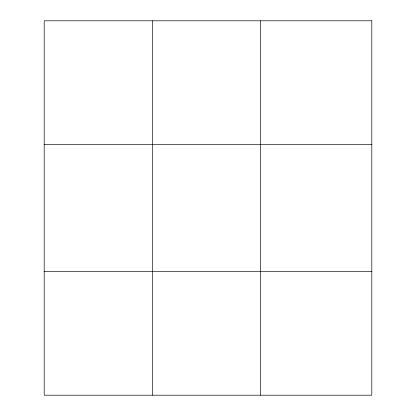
<?xml version="1.0" encoding="UTF-8"?>
<svg xmlns="http://www.w3.org/2000/svg" width="416" height="416" viewBox="0 0 416 416"><rect width="100%" height="100%" fill="white"/><g stroke="black" fill="none" stroke-linecap="round" stroke-linejoin="round"><path stroke-width="0.62" d="M152.308 20.8L152.308 395.2M260.416 20.8L260.416 395.2M44.195 144.352L371.805 144.352M44.195 271.648L371.805 271.648M371.805 20.8L371.805 395.2L44.195 395.2L44.195 20.8L371.805 20.8"/></g></svg>
